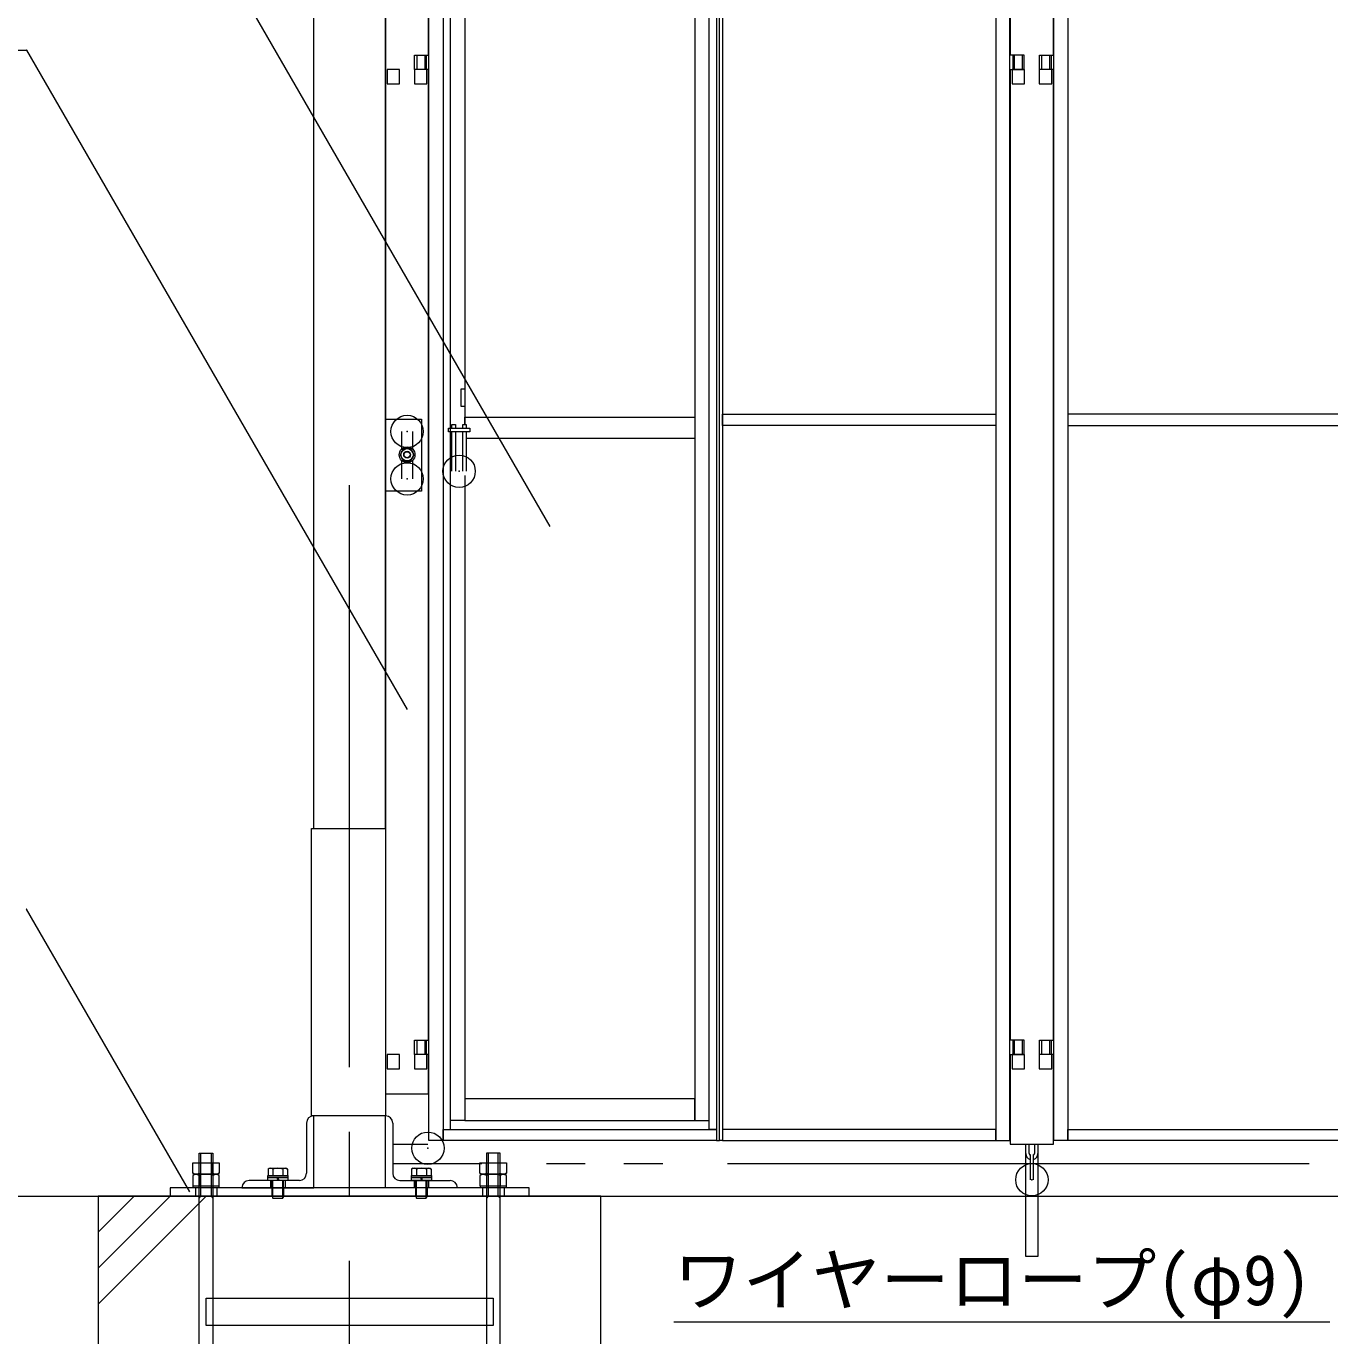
# Model space of a CAD drawing. Units: millimetres, scale not verified. Extents: x -10062 to 10062, y -16938 to 16938.
# Drawn here: x -5663 to -3848, y 6018 to 7842 of the extents above; entities that cross this region are included whole.
import ezdxf
from ezdxf.enums import TextEntityAlignment as Align

# ---------------------------------------------------------------- set-up
doc = ezdxf.new("R2010")
doc.units = ezdxf.units.MM
doc.header["$LTSCALE"] = 90
doc.header["$PDMODE"] = 32
doc.header["$PDSIZE"] = 45
for name, pattern in [('CHAIN2', [12, 9, -1, 1, -1]), ('DASHED1', [1.8, 1.2, -0.6]), ('DOUBLE_CHAIN2', [12.8, 9, -1, 0.6, -0.6, 0.6, -1])]:
    doc.linetypes.add(name, pattern=pattern)
for name, color, linetype, lineweight in [('0-5_ﾍﾞｰｽﾗｲﾝ', 134, 'Continuous', 18), ('0-6_ﾎﾞﾙﾄ類', 134, 'Continuous', 18), ('0-8_ﾜｲﾔｰﾛｰﾌﾟ', 134, 'DOUBLE_CHAIN2', 18), ('0-9_基礎工事用PCA小', 134, 'Continuous', 18), ('0-D_側固定棒', 134, 'Continuous', 18), ('1-1_中央走行棒', 134, 'Continuous', 18), ('1-6_通芯', 134, 'CHAIN2', 18), ('1-9_標準ﾊﾟﾈﾙ', 134, 'Continuous', 18), ('1-A_標準柱', 134, 'Continuous', 18), ('1-B_文字', 134, 'Continuous', 18), ('1-C_落とし棒', 134, 'Continuous', 18)]:
    doc.layers.add(name, color=color, linetype=linetype, lineweight=lineweight)
doc.styles.add('ＭＳ ゴシック', font='')
doc.styles.get('ＭＳ ゴシック').set_extended_font_data('MS Gothic')

msp = doc.modelspace()

# ---------------------------------------------------------------- linework, layer by layer
at = {"layer": '0-5_ﾍﾞｰｽﾗｲﾝ'}
msp.add_line((-6974.01, 6212.5), (-1162.5, 6212.5), dxfattribs=at)
at = {"layer": '0-6_ﾎﾞﾙﾄ類'}
for p, q in [((-5422.02, 6244.53), (-5422.02, 6259.1)), ((-5402.97, 6244.53), (-5402.97, 6259.1)), ((-5022.03, 6244.53), (-5022.03, 6259.1)), ((-5002.97, 6244.53), (-5002.97, 6259.1)), ((-5422.02, 6241.67), (-5422.02, 6227.1)), ((-5402.97, 6241.67), (-5402.97, 6227.1)), ((-5324.34, 6251.5), (-5326.16, 6250.45)), ((-5326.16, 6250.45), (-5326.16, 6241.7)), ((-5326.16, 6241.7), (-5298.83, 6241.7)), ((-5324.34, 6251.5), (-5300.67, 6251.5)), ((-5323.74, 6241.5), (-5301.25, 6241.5)), ((-5319.33, 6250.45), (-5319.33, 6241.7)), ((-5313.7, 6238.5), (-5312.63, 6234.5)), ((-5312.38, 6238.5), (-5311.31, 6234.5)), ((-5305.67, 6250.45), (-5305.67, 6241.7)), ((-5300.67, 6251.5), (-5298.83, 6250.45)), ((-5298.83, 6250.45), (-5298.83, 6241.7)), ((-5124.34, 6251.5), (-5126.17, 6250.45)), ((-5126.17, 6250.45), (-5126.17, 6241.7)), ((-5126.17, 6241.7), (-5098.83, 6241.7)), ((-5124.34, 6251.5), (-5100.67, 6251.5)), ((-5123.74, 6241.5), (-5101.25, 6241.5)), ((-5119.34, 6250.45), (-5119.34, 6241.7)), ((-5113.69, 6238.5), (-5112.62, 6234.5)), ((-5112.38, 6238.5), (-5111.31, 6234.5)), ((-5105.66, 6250.45), (-5105.66, 6241.7)), ((-5100.67, 6251.5), (-5098.83, 6250.45)), ((-5098.83, 6250.45), (-5098.83, 6241.7)), ((-5022.03, 6241.67), (-5022.03, 6227.1)), ((-5002.97, 6241.67), (-5002.97, 6227.1)), ((-5320.5, 6212.5), (-5320.5, 6234.5)), ((-5319.27, 6209.7), (-5319.27, 6234.5)), ((-5304.5, 6212.5), (-5304.5, 6234.5)), ((-5120.5, 6212.5), (-5120.5, 6234.5)), ((-5119.27, 6209.7), (-5119.27, 6234.5)), ((-5104.5, 6212.5), (-5104.5, 6234.5)), ((-5320.5, 6212.5), (-5319.27, 6209.7)), ((-5120.5, 6212.5), (-5119.27, 6209.7))]:
    msp.add_line(p, q, dxfattribs=at)
for points in [[(-5430.98, 6244.53), (-5430.98, 6259.1), (-5394.02, 6259.1), (-5394.02, 6244.53), (-5396.5, 6243.1), (-5428.5, 6243.1)], [(-5030.97, 6244.53), (-5030.97, 6259.1), (-4994.03, 6259.1), (-4994.03, 6244.53), (-4996.5, 6243.1), (-5028.5, 6243.1)], [(-5430.98, 6241.67), (-5430.98, 6227.1), (-5394.02, 6227.1), (-5394.02, 6241.67), (-5396.5, 6243.1), (-5428.5, 6243.1)], [(-5298.5, 6241.5), (-5298.5, 6238.5), (-5326.5, 6238.5), (-5326.5, 6241.5)], [(-5326.5, 6238.5), (-5298.5, 6238.5), (-5298.5, 6234.5), (-5326.5, 6234.5)], [(-5098.5, 6241.5), (-5098.5, 6238.5), (-5126.5, 6238.5), (-5126.5, 6241.5)], [(-5126.5, 6238.5), (-5098.5, 6238.5), (-5098.5, 6234.5), (-5126.5, 6234.5)], [(-5030.97, 6241.67), (-5030.97, 6227.1), (-4994.03, 6227.1), (-4994.03, 6241.67), (-4996.5, 6243.1), (-5028.5, 6243.1)], [(-5430.5, 6227.1), (-5394.5, 6227.1), (-5394.5, 6224.5), (-5430.5, 6224.5)], [(-5030.5, 6227.1), (-4994.5, 6227.1), (-4994.5, 6224.5), (-5030.5, 6224.5)]]:
    msp.add_lwpolyline(points, close=True, dxfattribs=at)
for points in [[(-5319.27, 6209.7), (-5305.73, 6209.7), (-5305.73, 6234.5)], [(-5119.27, 6209.7), (-5105.73, 6209.7), (-5105.73, 6234.5)], [(-5320.5, 6212.5), (-5304.5, 6212.5), (-5305.73, 6209.7)], [(-5120.5, 6212.5), (-5104.5, 6212.5), (-5105.73, 6209.7)]]:
    msp.add_lwpolyline(points, dxfattribs=at)
for centre, radius, start, end in [((-5426.51, 6252.28), 8.96, 240.0064, 300.0064), ((-5426.5, 6233.92), 8.96, 60.0064, 120.0064), ((-5412.5, 6210.65), 32.45, 72.93497, 107.07105), ((-5412.5, 6275.56), 32.45, 252.93497, 287.07105), ((-5398.5, 6252.27), 8.95, 239.98131, 300.0315), ((-5398.5, 6233.93), 8.95, 59.98131, 120.0315), ((-5322.75, 6245.45), 6.05, 55.616, 124.384), ((-5323.74, 6241.7), 0.198, 180, 270), ((-5312.5, 6228.89), 22.62, 72.412, 107.588), ((-5302.25, 6245.45), 6.05, 55.616, 124.384), ((-5301.25, 6241.7), 0.198, 270, 0), ((-5122.75, 6245.45), 6.05, 55.616, 124.384), ((-5123.74, 6241.7), 0.198, 180, 270), ((-5112.5, 6228.89), 22.62, 72.412, 107.588), ((-5102.25, 6245.45), 6.05, 55.616, 124.384), ((-5101.25, 6241.7), 0.198, 270, 0), ((-5026.5, 6252.28), 8.96, 240.0064, 300.0064), ((-5026.5, 6233.92), 8.96, 60.0064, 120.0064), ((-5012.51, 6275.56), 32.45, 252.93497, 287.07105), ((-5012.5, 6210.65), 32.45, 72.93497, 107.07105), ((-4998.5, 6252.27), 8.95, 239.98131, 300.0315), ((-4998.5, 6233.93), 8.95, 59.98131, 120.0315)]:
    msp.add_arc(centre, radius, start, end, dxfattribs=at)
at = {"layer": '0-8_ﾜｲﾔｰﾛｰﾌﾟ'}
msp.add_line((-1572.5, 6257.5), (-5152.5, 6257.5), dxfattribs=at)
at = {"layer": '0-9_基礎工事用PCA小', "linetype": 'DASHED1'}
for p, q in [((-5427.2, 6224.5), (-5427.2, 6212.5)), ((-5397.5, 6224.5), (-5397.5, 6212.5)), ((-5320.5, 6224.5), (-5320.5, 6212.5)), ((-5304.5, 6224.5), (-5304.5, 6212.5)), ((-5120.5, 6224.5), (-5120.5, 6212.5)), ((-5104.5, 6224.5), (-5104.5, 6212.5)), ((-5027.5, 6224.5), (-5027.5, 6212.5)), ((-4997.5, 6224.5), (-4997.5, 6212.5)), ((-5402.98, 6070.5), (-5402.98, 6032.5)), ((-5022.03, 6070.5), (-5022.03, 6032.5))]:
    msp.add_line(p, q, dxfattribs=at)
at = {"layer": '0-9_基礎工事用PCA小'}
for p, q in [((-5562.5, 6062.5), (-5412.5, 6212.5)), ((-5562.5, 6112.5), (-5462.5, 6212.5)), ((-5562.5, 6162.5), (-5512.5, 6212.5)), ((-5422.02, 6212.5), (-5402.98, 6212.5)), ((-5002.97, 6212.5), (-5022.03, 6212.5)), ((-5402.98, 6032.5), (-5402.98, 5870.5)), ((-5022.03, 6032.5), (-5022.03, 5870.5))]:
    msp.add_line(p, q, dxfattribs=at)
for points in [[(-5422.02, 5695.55), (-5422.02, 6272.5), (-5402.98, 6272.5), (-5402.98, 6070.5)], [(-5422.02, 6210), (-5419.52, 6212.5), (-5419.52, 6272.5), (-5405.47, 6272.5), (-5405.47, 6212.5), (-5402.98, 6210)], [(-5002.97, 5695.55), (-5002.97, 6272.5), (-5022.03, 6272.5), (-5022.03, 6070.5)], [(-5002.97, 6210), (-5005.48, 6212.5), (-5005.48, 6272.5), (-5019.52, 6272.5), (-5019.52, 6212.5), (-5022.03, 6210)]]:
    msp.add_lwpolyline(points, dxfattribs=at)
for points in [[(-5462.5, 6212.5), (-4962.5, 6212.5), (-4962.5, 6224.5), (-5462.5, 6224.5)], [(-5562.5, 5312.5), (-4862.5, 5312.5), (-4862.5, 6212.5), (-5562.5, 6212.5)], [(-5412.5, 6070.5), (-5012.5, 6070.5), (-5012.5, 6032.5), (-5412.5, 6032.5)]]:
    msp.add_lwpolyline(points, close=True, dxfattribs=at)
at = {"layer": '0-D_側固定棒'}
for p, q in [((-5102.5, 7801.56), (-5102.5, 9153.06)), ((-5102.5, 6430.06), (-5102.5, 7781.56))]:
    msp.add_line(p, q, dxfattribs=at)
msp.add_lwpolyline([(-5102.5, 9173.06), (-5102.5, 10025.06), (-5162.5, 10025.06), (-5162.5, 6355.06), (-5102.5, 6355.06), (-5102.5, 6410.06)], dxfattribs=at)
for points in [[(-5160.15, 7761.56), (-5142.85, 7761.56), (-5142.85, 7781.56), (-5160.15, 7781.56)], [(-5122.15, 7761.56), (-5104.85, 7761.56), (-5104.85, 7781.56), (-5122.15, 7781.56)], [(-5137.41, 7253.56), (-5142.31, 7245.06), (-5137.41, 7236.56), (-5127.6, 7236.56), (-5122.68, 7245.06), (-5127.6, 7253.56)], [(-5160.15, 6390.06), (-5142.85, 6390.06), (-5142.85, 6410.06), (-5160.15, 6410.06)], [(-5122.15, 6390.06), (-5104.85, 6390.06), (-5104.85, 6410.06), (-5122.15, 6410.06)]]:
    msp.add_lwpolyline(points, close=True, dxfattribs=at)
for radius in [11, 8.5, 4.76, 4.22]:
    msp.add_circle((-5132.5, 7245.06), radius, dxfattribs=at)
for start, end in [(132.757, 167.243), (192.757, 227.243), (72.757, 107.243), (12.757, 47.243), (312.757, 347.243), (252.757, 287.243)]:
    msp.add_arc((-5132.5, 7245.06), 8.9, start, end, dxfattribs=at)
at = {"layer": '1-1_中央走行棒'}
for p, q in [((-4292.5, 9153.06), (-4292.5, 7801.56)), ((-4232.5, 7801.56), (-4232.5, 9153.06)), ((-4292.5, 7781.56), (-4292.5, 6430.06)), ((-4232.5, 6430.06), (-4232.5, 7781.56)), ((-4271.05, 6271.97), (-4271.05, 6285.06)), ((-4266.05, 6271.97), (-4266.05, 6285.06)), ((-4259.05, 6285.06), (-4259.05, 6271.97)), ((-4254.05, 6285.06), (-4254.05, 6271.97)), ((-4265, 6270.56), (-4265, 6235.56)), ((-4260, 6235.56), (-4260, 6270.56))]:
    msp.add_line(p, q, dxfattribs=at)
for points in [[(-4290.15, 7761.56), (-4272.85, 7761.56), (-4272.85, 7781.56), (-4290.15, 7781.56)], [(-4252.15, 7761.56), (-4234.85, 7761.56), (-4234.85, 7781.56), (-4252.15, 7781.56)], [(-4290.15, 6390.06), (-4272.85, 6390.06), (-4272.85, 6410.06), (-4290.15, 6410.06)], [(-4252.15, 6390.06), (-4234.85, 6390.06), (-4234.85, 6410.06), (-4252.15, 6410.06)]]:
    msp.add_lwpolyline(points, close=True, dxfattribs=at)
msp.add_lwpolyline([(-4292.5, 6410.06), (-4292.5, 6285.06), (-4232.5, 6285.06), (-4232.5, 6410.06)], dxfattribs=at)
for radius, start, end in [(8.5, 180, 253.25351), (3.5, 180, 225.59204), (8.5, 287.46347, 360), (3.5, 316.78662, 360)]:
    msp.add_arc((-4262.55, 6271.97), radius, start, end, dxfattribs=at)
msp.add_point((-4262.5, 6235.56), dxfattribs=at)
at = {"layer": '1-6_通芯'}
msp.add_line((-5212.5, 5312.5), (-5212.5, 7224.5), dxfattribs=at)
at = {"layer": '1-9_標準ﾊﾟﾈﾙ', "linetype": 'DASHED1'}
for p, q in [((-5119, 7801.56), (-5119, 7781.56)), ((-5108, 7801.56), (-5108, 7781.56)), ((-4287, 7801.56), (-4287, 7781.56)), ((-4276, 7801.56), (-4276, 7781.56)), ((-4249, 7801.56), (-4249, 7781.56)), ((-4238, 7801.56), (-4238, 7781.56)), ((-5119, 6430.06), (-5119, 6410.06)), ((-5108, 6430.06), (-5108, 6410.06)), ((-4287, 6430.06), (-4287, 6410.06)), ((-4276, 6430.06), (-4276, 6410.06)), ((-4249, 6430.06), (-4249, 6410.06)), ((-4238, 6430.06), (-4238, 6410.06))]:
    msp.add_line(p, q, dxfattribs=at)
at = {"layer": '1-9_標準ﾊﾟﾈﾙ'}
for p, q in [((-5105.79, 7801.56), (-5105.79, 7781.56)), ((-4289.21, 7801.56), (-4289.21, 7781.56)), ((-4235.8, 7801.56), (-4235.8, 7781.56)), ((-5070, 7222.06), (-5070, 7277.06)), ((-5065, 7277.06), (-5065, 7222.06)), ((-5055, 7222.06), (-5055, 7277.06)), ((-5050, 7277.06), (-5050, 7222.06)), ((-5105.79, 6430.06), (-5105.79, 6410.06)), ((-4289.21, 6430.06), (-4289.21, 6410.06)), ((-4235.8, 6430.06), (-4235.8, 6410.06))]:
    msp.add_line(p, q, dxfattribs=at)
for points in [[(-5102, 9293.06), (-5082.25, 9293.06), (-5082.25, 6290.06), (-5102, 6290.06)], [(-4697.5, 9293.06), (-4701.75, 9293.06), (-4701.75, 6290.06), (-4697.5, 6290.06)], [(-4697.5, 9293.06), (-4693.25, 9293.06), (-4693.25, 6290.06), (-4697.5, 6290.06)], [(-4293, 9293.06), (-4312.75, 9293.06), (-4312.75, 6290.06), (-4293, 6290.06)], [(-4232, 9293.06), (-4212.25, 9293.06), (-4212.25, 6290.06), (-4232, 6290.06)], [(-5082.25, 6305.56), (-5072, 6305.56), (-5072, 8281.56), (-5082.25, 8281.56)], [(-4701.75, 6305.56), (-4712, 6305.56), (-4712, 8281.56), (-4701.75, 8281.56)], [(-4712, 8269.06), (-4732, 8269.06), (-4732, 6318.06), (-4712, 6318.06)], [(-5052, 7312.06), (-5057, 7312.06), (-5057, 7337.06), (-5052, 7337.06)], [(-4693.25, 7301.56), (-4312.75, 7301.56), (-4312.75, 7285.56), (-4693.25, 7285.56)], [(-3831.75, 7301.56), (-4212.25, 7301.56), (-4212.25, 7285.56), (-3831.75, 7285.56)], [(-5075, 7282.06), (-5045, 7282.06), (-5045, 7277.06), (-5075, 7277.06)], [(-5052, 6318.06), (-4732, 6318.06), (-4732, 6348.06), (-5052, 6348.06)], [(-4701.75, 6290.06), (-5082.25, 6290.06), (-5082.25, 6305.56), (-4701.75, 6305.56)], [(-4693.25, 6290.06), (-4312.75, 6290.06), (-4312.75, 6305.56), (-4693.25, 6305.56)], [(-3831.75, 6290.06), (-4212.25, 6290.06), (-4212.25, 6305.56), (-3831.75, 6305.56)]]:
    msp.add_lwpolyline(points, close=True, dxfattribs=at)
for points in [[(-5072, 7282.06), (-5072, 8269.06), (-5052, 8269.06), (-5052, 7287.06)], [(-5102, 7781.56), (-5122, 7781.56), (-5122, 7801.56), (-5102, 7801.56)], [(-4293, 7781.56), (-4273, 7781.56), (-4273, 7801.56), (-4293, 7801.56)], [(-4232, 7781.56), (-4252, 7781.56), (-4252, 7801.56), (-4232, 7801.56)], [(-5052, 7287.06), (-5052, 7297.56), (-4732, 7297.56), (-4732, 7267.56), (-5050, 7267.56)], [(-5052, 7216.06), (-5052, 6318.06), (-5072, 6318.06), (-5072, 7277.06)], [(-5070, 7282.06), (-5070, 7287.06), (-5065, 7287.06), (-5065, 7282.06)], [(-5055, 7282.06), (-5055, 7287.06), (-5050, 7287.06), (-5050, 7282.06)], [(-5102, 6410.06), (-5122, 6410.06), (-5122, 6430.06), (-5102, 6430.06)], [(-4293, 6410.06), (-4273, 6410.06), (-4273, 6430.06), (-4293, 6430.06)], [(-4232, 6410.06), (-4252, 6410.06), (-4252, 6430.06), (-4232, 6430.06)]]:
    msp.add_lwpolyline(points, dxfattribs=at)
msp.add_point((-5060, 7222.06), dxfattribs=at)
at = {"layer": '1-A_標準柱'}
for p, q in [((-5262.5, 6724.5), (-5262.5, 10174.5)), ((-5162.5, 6724.5), (-5162.5, 10174.5)), ((-5140, 7253.11), (-5140, 7277.5)), ((-5125, 7277.5), (-5125, 7253.11)), ((-5140, 7211.5), (-5140, 7237.02)), ((-5125, 7237.02), (-5125, 7211.5)), ((-5272.5, 6314.5), (-5272.5, 6244.5)), ((-5152.5, 6314.5), (-5152.5, 6244.5)), ((-5282.5, 6234.5), (-5352.5, 6234.5)), ((-5162.5, 6224.5), (-5262.5, 6224.5)), ((-5142.5, 6234.5), (-5072.5, 6234.5))]:
    msp.add_line(p, q, dxfattribs=at)
at = {"layer": '1-A_標準柱', "linetype": 'DASHED1'}
for p, q in [((-5322.5, 6234.5), (-5322.5, 6224.5)), ((-5302.5, 6234.5), (-5302.5, 6224.5)), ((-5122.5, 6234.5), (-5122.5, 6224.5)), ((-5102.5, 6234.5), (-5102.5, 6224.5))]:
    msp.add_line(p, q, dxfattribs=at)
at = {"layer": '1-A_標準柱'}
for points in [[(-5162.5, 7294.5), (-5112.5, 7294.5), (-5112.5, 7194.5), (-5162.5, 7194.5)], [(-5265.7, 6724.5), (-5162.5, 6724.5), (-5162.5, 6324.5), (-5265.7, 6324.5)]]:
    msp.add_lwpolyline(points, close=True, dxfattribs=at)
for points in [[(-5362.5, 6224.5), (-5262.5, 6224.5), (-5262.5, 6324.5)], [(-5062.5, 6224.5), (-5162.5, 6224.5), (-5162.5, 6324.5)], [(-5103.5, 6284.5), (-5152.5, 6284.5), (-5152.5, 6274.5)]]:
    msp.add_lwpolyline(points, dxfattribs=at)
for centre, start, end in [((-5262.5, 6314.5), 90, 180), ((-5162.5, 6314.5), 0, 90), ((-5282.5, 6244.5), 270, 360), ((-5142.5, 6244.5), 180, 270), ((-5352.5, 6224.5), 90, 180), ((-5072.5, 6224.5), 0, 90)]:
    msp.add_arc(centre, 10, start, end, dxfattribs=at)
for p in [(-5132.5, 7277.5), (-5132.5, 7211.5), (-5103.5, 6279.5)]:
    msp.add_point(p, dxfattribs=at)
at = {"layer": '1-B_文字'}
for p, q in [((-6090.91, 7808.46), (-5662.64, 7808.46)), ((-4761.22, 6037.5), (-3847.77, 6037.5))]:
    msp.add_line(p, q, dxfattribs=at)
for points in [[(-4933.1, 7145.1), (-5662.5, 8408.46), (-5662.86, 8408.46)], [(-5132.14, 6890.47), (-5662.14, 7808.46), (-5662.5, 7808.46)], [(-5435.03, 6218.5), (-5662.5, 6612.5), (-5662.86, 6612.5)]]:
    msp.add_lwpolyline(points, dxfattribs=at)
at = {"layer": '1-C_落とし棒'}
msp.add_lwpolyline([(-4254.05, 6285.06), (-4254.05, 6128.86), (-4271.05, 6128.86), (-4271.05, 6285.06)], close=True, dxfattribs=at)

# ---------------------------------------------------------------- texts
at = {"layer": '1-B_文字', "style": 'ＭＳ ゴシック'}
msp.add_text('ワイヤーロープ(φ9)', height=70.38, dxfattribs=at).set_placement((-4761.22, 6039.8), align=Align.BOTTOM_LEFT)

doc.saveas('drawing.dxf')
